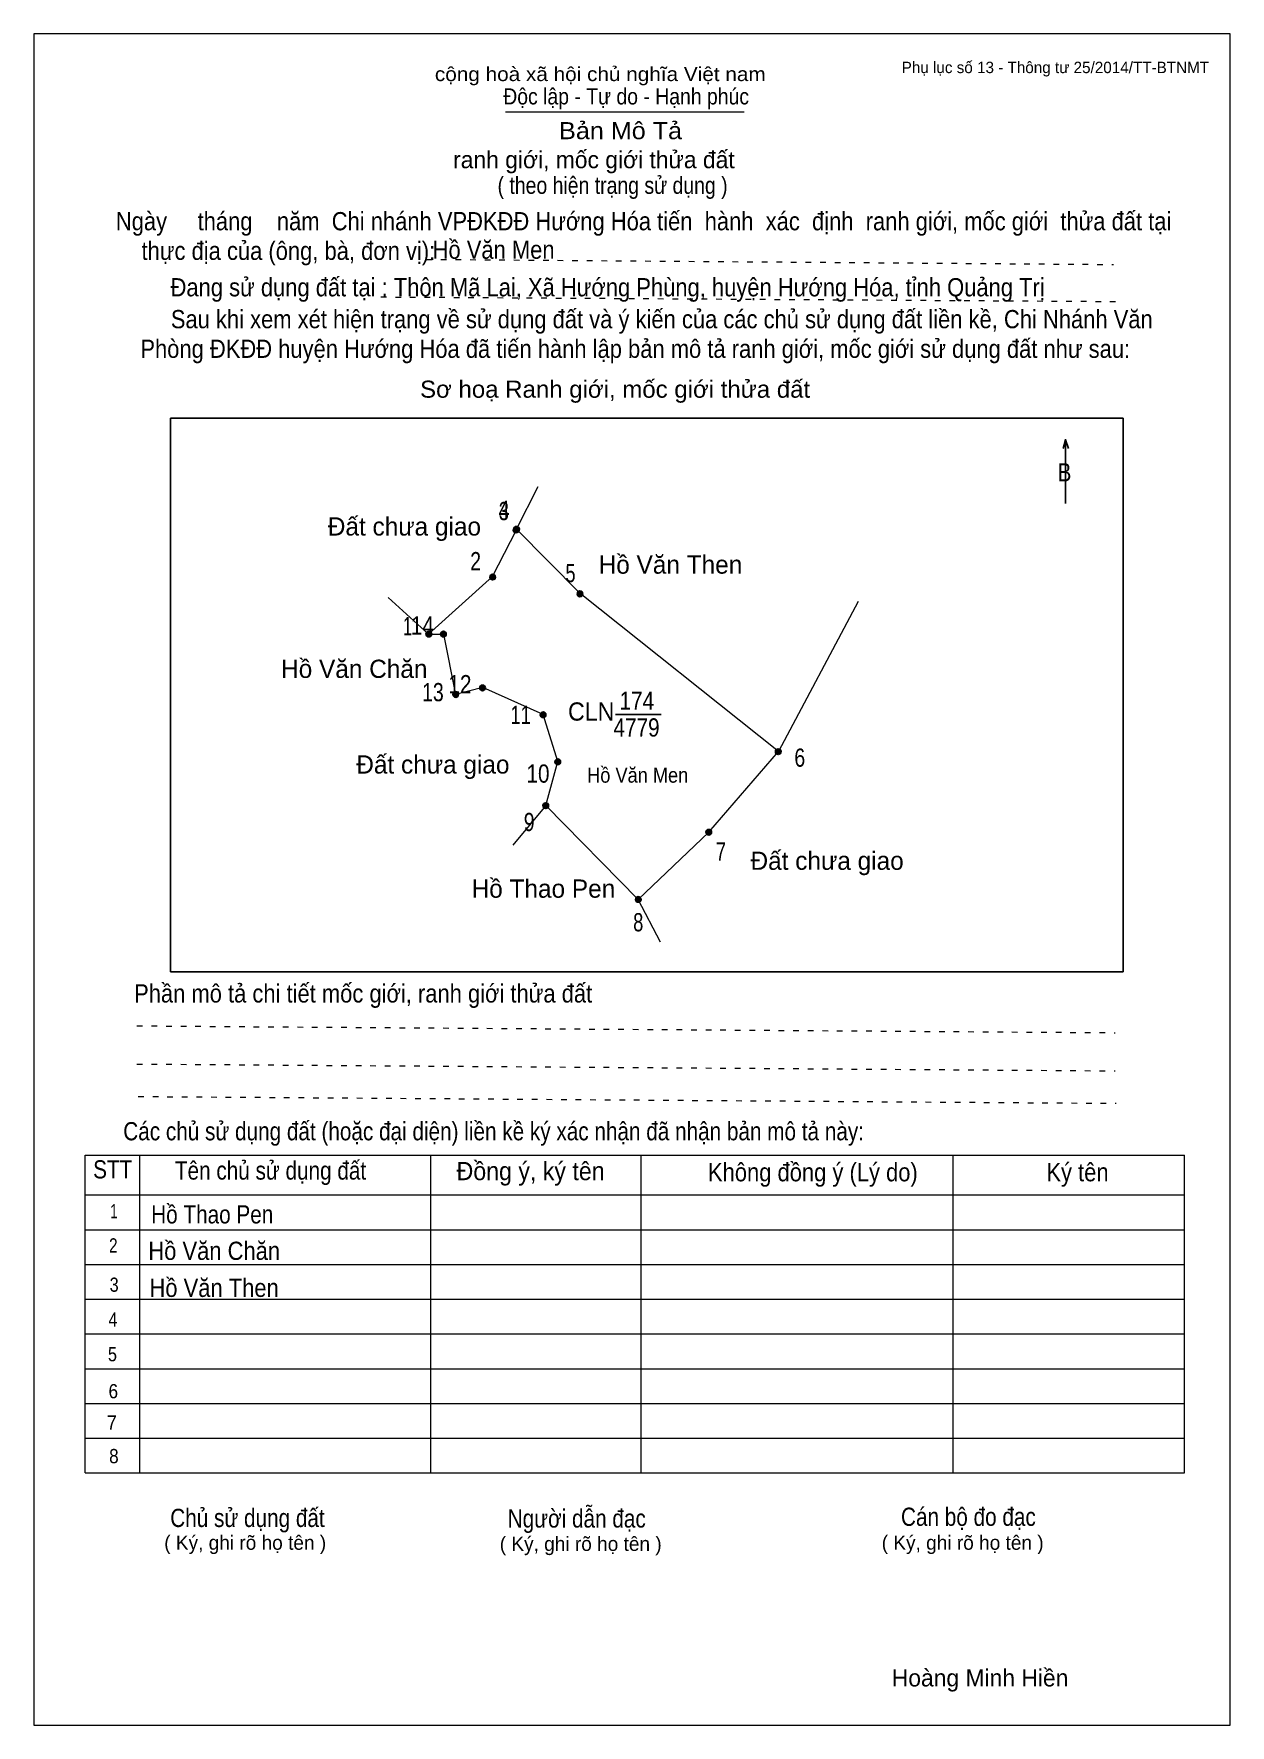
# Model space of a CAD drawing. Header units: centimetres. Extents: x 0 to 21, y 0 to 29.7.
import ezdxf
from ezdxf.enums import TextEntityAlignment as Align

# ---------------------------------------------------------------- set-up
doc = ezdxf.new("R2010")
doc.units = ezdxf.units.CM
doc.header["$LTSCALE"] = 0.13
doc.linetypes.add('DOTTED', pattern=[1.5, 0.3, -1.2])
for name, color, linetype, lineweight in [('1', 7, 'Continuous', 13), ('32', 7, 'Continuous', 25), ('33', 7, 'Continuous', 25), ('6', 7, 'Continuous', 13), ('62', 7, 'Continuous', 13)]:
    doc.layers.add(name, color=color, linetype=linetype, lineweight=lineweight)
for name, color, linetype in [('2', 7, 'Continuous'), ('34', 7, 'Continuous'), ('63', 7, 'Continuous')]:
    doc.layers.add(name, color=color, linetype=linetype)

msp = doc.modelspace()

# ---------------------------------------------------------------- hatches: boundary and pattern name
at = {"layer": '32'}
for points in [[(8.5168, 20.9867, 1), (8.4168, 20.9867, 1)], [(8.5239, 21.0003, 1), (8.4239, 21.0003, 1)], [(8.1041, 20.1612, 1), (8.0041, 20.1612, 1)], [(9.6372, 19.8663, 1), (9.5372, 19.8663, 1)], [(6.9837, 19.1587, 1), (6.8837, 19.1587, 1)], [(7.2402, 19.1587, 1), (7.1402, 19.1587, 1)], [(7.4554, 18.0973, 1), (7.3554, 18.0973, 1)], [(7.9272, 18.2153, 1), (7.8272, 18.2153, 1)], [(8.9886, 17.7435, 1), (8.8886, 17.7435, 1)], [(9.2469, 16.918, 1), (9.1469, 16.918, 1)], [(13.1163, 17.0949, 1), (13.0163, 17.0949, 1)], [(9.0363, 16.1467, 1), (8.9363, 16.1467, 1)], [(11.898, 15.6796, 1), (11.798, 15.6796, 1)], [(10.6609, 14.5003, 1), (10.5609, 14.5003, 1)]]:
    msp.add_hatch(color=256, dxfattribs=at).paths.add_polyline_path(points)

# ---------------------------------------------------------------- linework, layer by layer
at = {"layer": '1'}
msp.add_lwpolyline([(21, 0), (21, 29.7), (0, 29.7), (0, 0)], close=True, dxfattribs=at)
at = {"layer": '32'}
for centre in [(8.4668, 20.9867), (8.4739, 21.0003), (8.0541, 20.1612), (9.5872, 19.8663), (6.9337, 19.1587), (7.1902, 19.1587), (7.4054, 18.0973), (7.8772, 18.2153), (8.9386, 17.7435), (9.1969, 16.918), (13.0663, 17.0949), (8.9863, 16.1467), (11.848, 15.6796), (10.6109, 14.5003)]:
    msp.add_circle(centre, 0.05, dxfattribs=at)
at = {"layer": '33'}
msp.add_line((10.21, 17.75), (11.01, 17.75), dxfattribs=at)
at = {"layer": '6'}
for p, q in [((6.22, 19.8), (6.93, 19.16)), ((14.47, 19.73), (13.07, 17.1)), ((11, 13.75), (10.61, 14.5))]:
    msp.add_line(p, q, dxfattribs=at)
for points in [[(6.93, 19.16), (8.05, 20.17), (8.47, 20.99), (8.47, 21), (8.85, 21.75)], [(13.07, 17.1), (9.59, 19.87), (8.47, 21)], [(6.93, 19.16), (7.19, 19.16), (7.4, 18.1)], [(8.99, 16.15), (9.2, 16.92), (8.94, 17.75), (7.88, 18.22), (7.4, 18.1)], [(10.61, 14.5), (11.85, 15.68), (13.07, 17.1)], [(10.61, 14.5), (8.99, 16.15), (8.41, 15.45)]]:
    msp.add_lwpolyline(points, dxfattribs=at)
at = {"layer": '62'}
for p, q in [((8.28, 28.33), (12.47, 28.33)), ((0.9, 10.01), (20.2, 10.01)), ((0.9, 4.43), (0.9, 10.01)), ((1.86, 4.43), (1.86, 10.01)), ((6.97, 4.43), (6.97, 9.99)), ((10.66, 4.43), (10.66, 9.99)), ((16.14, 4.43), (16.14, 10.01)), ((20.2, 4.43), (20.2, 10.01)), ((0.9, 9.31), (20.2, 9.31)), ((0.9, 8.7), (20.2, 8.7)), ((0.9, 8.09), (20.2, 8.09)), ((0.9, 7.48), (20.2, 7.48)), ((0.9, 6.87), (20.2, 6.87)), ((0.9, 6.26), (20.2, 6.26)), ((0.9, 5.65), (20.2, 5.65)), ((0.9, 5.04), (20.2, 5.04)), ((0.9, 4.43), (20.2, 4.43))]:
    msp.add_line(p, q, dxfattribs=at)
at = {"layer": '62', "linetype": 'DOTTED'}
for p, q in [((6.89, 25.74), (18.95, 25.65)), ((6.09, 25.08), (19.04, 25)), ((1.81, 12.28), (18.98, 12.16)), ((1.81, 11.61), (18.98, 11.49)), ((1.83, 11.04), (19, 10.92))]:
    msp.add_line(p, q, dxfattribs=at)
at = {"layer": '62', "lineweight": 25}
for p, q in [((18.11, 22.58), (18.11, 21.45)), ((18.11, 22.57), (18.07, 22.42)), ((18.11, 22.57), (18.16, 22.42))]:
    msp.add_line(p, q, dxfattribs=at)
msp.add_lwpolyline([(2.4, 13.23), (19.12, 13.23), (19.12, 22.95), (2.4, 22.95)], close=True, dxfattribs=at)

# ---------------------------------------------------------------- texts
at = {"layer": '2', "width": 0.9}
msp.add_text('Hồ Văn Men', height=0.2653, dxfattribs=at).set_placement((10.6, 16.55), align=Align.CENTER)
at = {"layer": '32'}
for s, width, p in [('4', 0.8, (8.255, 21.18)), ('3', 0.75, (8.25, 21.16)), ('2', 0.8, (7.755, 20.28)), ('5', 0.75, (9.42, 20.07)), ('1', 0.65, (6.56, 19.14)), ('14', 0.85, (6.82, 19.15)), ('12', 0.85, (7.48, 18.12)), ('13', 0.8, (7.005, 17.98)), ('11', 0.75, (8.545, 17.58)), ('6', 0.8, (13.445, 16.83)), ('10', 0.85, (8.85, 16.55)), ('9', 0.8, (8.695, 15.7)), ('7', 0.75, (12.06, 15.18)), ('8', 0.75, (10.61, 13.94))]:
    msp.add_text(s, height=0.32, dxfattribs=dict(at, width=width)).set_placement(p, align=Align.CENTER)
at = {"layer": '33'}
for s, p in [('Đất chưa giao', (6.505, 20.89)), ('Hồ Văn Then', (11.175, 20.22)), ('Hồ Văn Chăn', (5.625, 18.39)), ('Đất chưa giao', (7.005, 16.71)), ('Đất chưa giao', (13.925, 15.02)), ('Hồ Thao Pen', (8.945, 14.53))]:
    msp.add_text(s, height=0.32, dxfattribs=at).set_placement(p, align=Align.CENTER)
at = {"layer": '33', "width": 0.85}
for s, p in [('174', (10.585, 17.83)), ('4779', (10.58, 17.36))]:
    msp.add_text(s, height=0.32, dxfattribs=at).set_placement(p, align=Align.CENTER)
at = {"layer": '33', "width": 0.95}
msp.add_text('CLN', height=0.32, dxfattribs=at).set_placement((10.19, 17.64), align=Align.RIGHT)
at = {"layer": '34'}
for s, width, p in [('Hồ Văn Men', 0.9, (7, 25.75)), ('Hồ Thao Pen', 0.85, (2.06, 8.81)), ('Hồ Văn Chăn', 0.9, (2.01, 8.17)), ('Hồ Văn Then', 0.9, (2.03, 7.52))]:
    msp.add_text(s, height=0.32, dxfattribs=dict(at, width=width)).set_placement(p)
at = {"layer": '62'}
for s, height, width, p in [('cộng hoà xã hội chủ nghĩa Việt nam', 0.2474, 1.1, (7.04, 28.87)), ('Độc lập - Tự do - Hạnh phúc', 0.2828, 0.9, (8.24, 28.46)), ('Bản Mô Tả', 0.3, 1.1, (9.22, 27.85)), ('( theo hiện trạng sử dụng )', 0.3, 0.85, (8.14, 26.89)), ('Ngày     tháng    năm  Chi nhánh VPĐKĐĐ Hướng Hóa tiến  hành  xác  định  ranh giới, mốc giới  thửa đất tại ', 0.32, 0.9, (1.44, 26.25)), ('thực địa của (ông, bà, đơn vị): ', 0.32, 0.9, (1.89, 25.73)), ('Đang sử dụng đất tại : Thôn Mã Lai, Xã Hướng Phùng, huyện Hướng Hóa, tỉnh Quảng Trị', 0.32, 0.9, (2.4, 25.09)), ('     Sau khi xem xét hiện trạng về sử dụng đất và ý kiến của các chủ sử dụng đất liền kề, Chi Nhánh Văn ', 0.32, 0.9, (1.87, 24.53)), ('Phòng ĐKĐĐ huyện Hướng Hóa đã tiến hành lập bản mô tả ranh giới, mốc giới sử dụng đất như sau:', 0.32, 0.9, (1.87, 24.01)), ('Sơ hoạ Ranh giới, mốc giới thửa đất', 0.3, 1.05, (6.78, 23.31)), ('B', 0.32, 0.85, (17.97, 21.84)), ('Phần mô tả chi tiết mốc giới, ranh giới thửa đất ', 0.32, 0.9, (1.76, 12.69)), ('Các chủ sử dụng đất (hoặc đại diện) liền kề ký xác nhận đã nhận bản mô tả này:', 0.32, 0.85, (1.57, 10.27))]:
    msp.add_text(s, height=height, dxfattribs=dict(at, width=width)).set_placement(p)
msp.add_text('ranh giới, mốc giới thửa đất', height=0.3, dxfattribs=at).set_placement((7.36, 27.34))
for s, height, width, p in [('STT', 0.32, 0.85, (1.385, 9.6)), ('Tên chủ sử dụng đất', 0.32, 0.85, (4.155, 9.58)), ('Đồng ý, ký tên', 0.32, 0.95, (8.72, 9.57)), ('Không đồng ý (Lý do)', 0.32, 0.9, (13.675, 9.55)), ('Ký tên', 0.32, 0.9, (18.32, 9.55)), ('1', 0.25, 0.7, (1.405, 8.9)), ('2', 0.25, 0.8, (1.395, 8.3)), ('3', 0.25, 0.85, (1.41, 7.61)), ('4', 0.25, 0.85, (1.39, 7)), ('5', 0.25, 0.85, (1.38, 6.39)), ('6', 0.25, 0.9, (1.395, 5.74)), ('7', 0.25, 0.95, (1.37, 5.19)), ('8', 0.25, 0.9, (1.405, 4.6)), ('Người dẫn đạc', 0.32, 0.85, (9.53, 3.47)), ('Chủ sử dụng đất', 0.32, 0.85, (3.75, 3.48)), ('Cán bộ đo đạc', 0.32, 0.85, (16.405, 3.5))]:
    msp.add_text(s, height=height, dxfattribs=dict(at, width=width)).set_placement(p, align=Align.CENTER)
for p in [(3.71, 3.08), (9.6, 3.06), (16.305, 3.08)]:
    msp.add_text('( Ký, ghi rõ họ tên )', height=0.25, dxfattribs=at).set_placement(p, align=Align.CENTER)
at = {"layer": '63'}
msp.add_text('Phụ lục số 13 - Thông tư 25/2014/TT-BTNMT', height=0.2, dxfattribs=at).set_placement((20.63, 29.01), align=Align.RIGHT)
msp.add_text('Hoàng Minh Hiền', height=0.3, dxfattribs=at).set_placement((16.61, 0.68), align=Align.CENTER)

doc.saveas('drawing.dxf')
